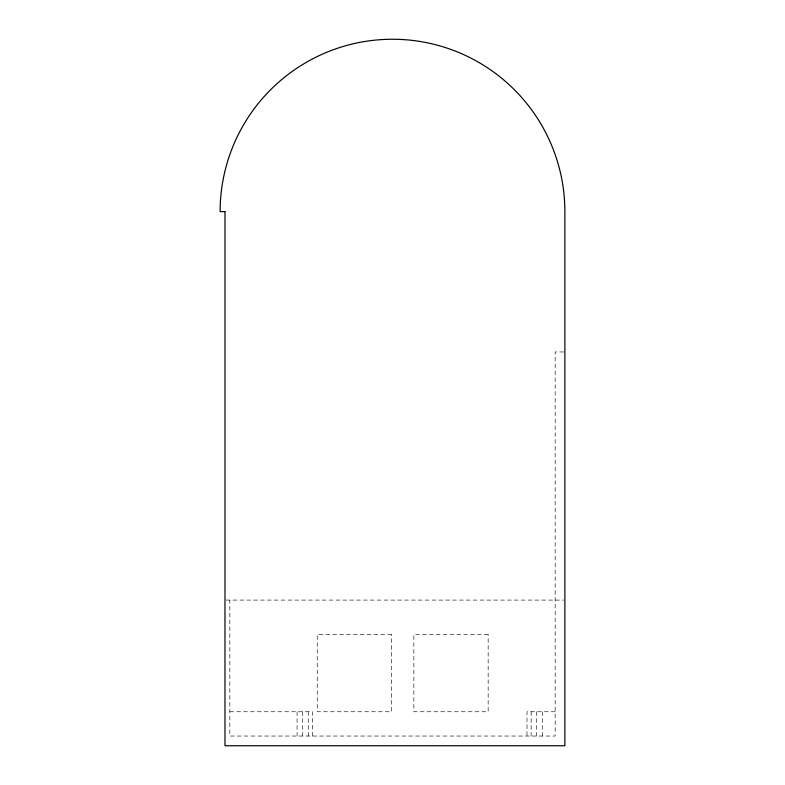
<?xml version="1.0" encoding="UTF-8"?>
<svg xmlns="http://www.w3.org/2000/svg" width="785" height="785" viewBox="0 0 785 785"><rect width="100%" height="100%" fill="white"/><g stroke="black" fill="none" stroke-linecap="round" stroke-linejoin="round"><path stroke-width="0.59" stroke-dasharray="3.92 2.94" d="M563.659 351.955L555.162 351.955L555.162 736.036L229.838 736.036L229.838 600.083M226.188 600.083L563.659 600.083M229.838 711.76L312.381 711.76L312.381 736.036M555.162 711.76L527 711.76L527 736.036M542.298 711.76L542.298 736.036M536.714 711.76L536.714 736.036M531.131 711.76L531.131 736.036M308.25 711.76L308.25 736.036M302.667 711.76L302.667 736.036M297.083 711.76L297.083 736.036M391.529 634.555L317.238 634.555L317.238 711.76L391.529 711.76L391.529 634.555M488.152 634.555L413.862 634.555L413.862 711.76L488.152 711.76L488.152 634.555"/><path stroke-width="1.18" d="M224.981 211.626L220.124 211.626A172.376 172.376 0 0 1 392.5 39.25A172.376 172.376 0 0 1 564.876 211.626L564.876 745.75L224.981 745.75L224.981 211.626"/></g></svg>
